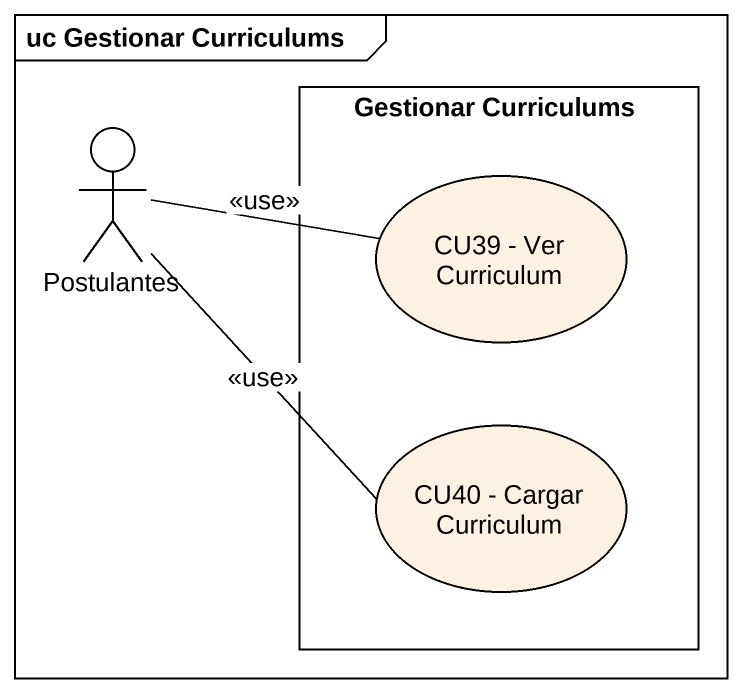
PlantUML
@startuml
mainframe uc Gestionar Curriculums
actor Postulantes
rectangle "Gestionar Curriculums" as Gestionar_Curriculums {
  usecase "CU39 - Ver Curriculum" as CU39_Ver_Curriculum
  usecase "CU40 - Cargar Curriculum" as CU40_Cargar_Curriculum
}
Postulantes -right- CU39_Ver_Curriculum : <<use>>
Postulantes -- CU40_Cargar_Curriculum : <<use>>
@enduml
